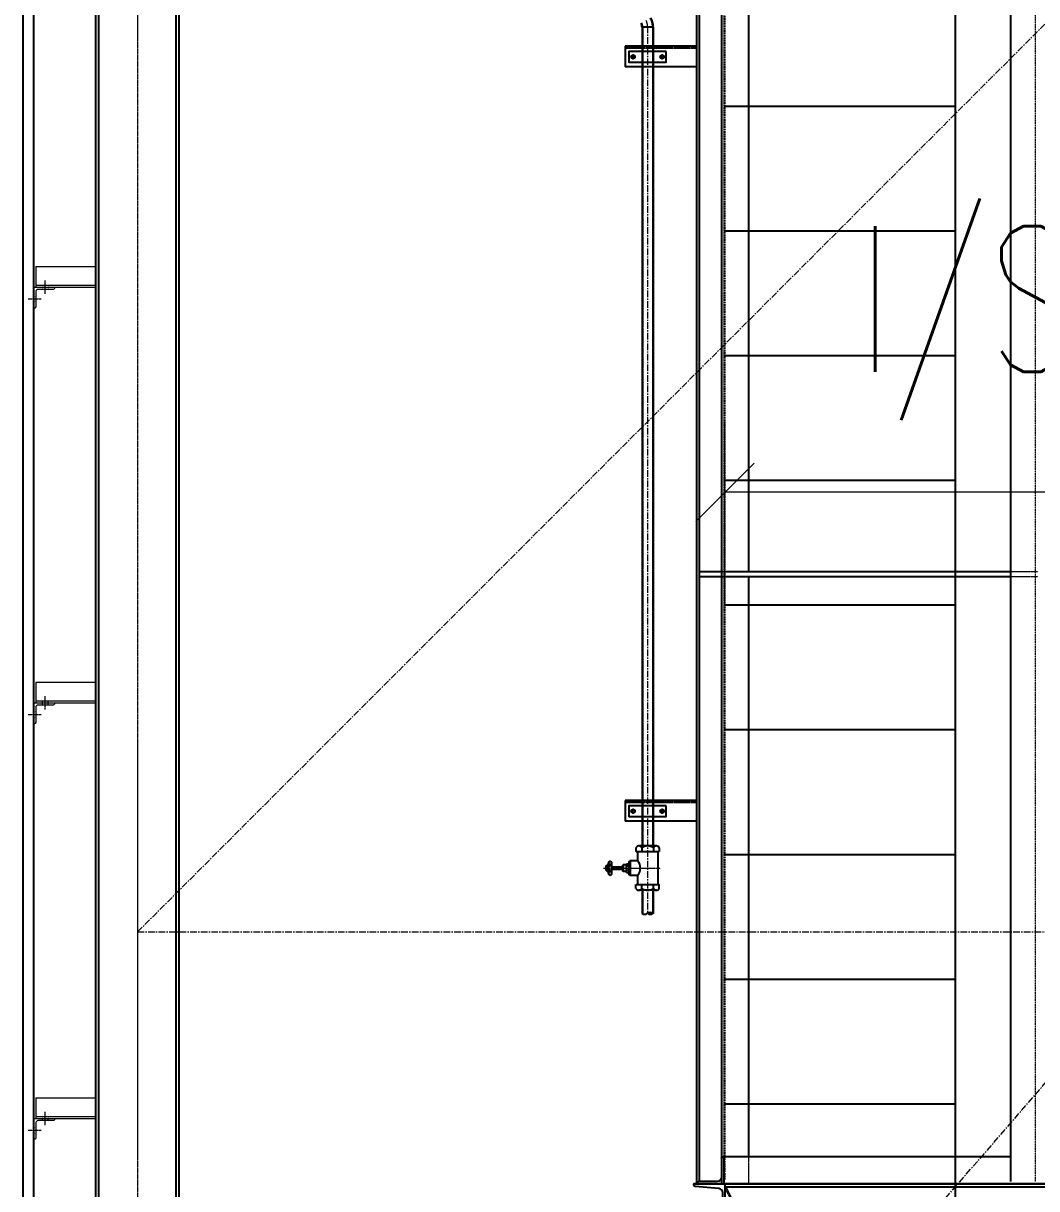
# Model space of a CAD drawing. Header units: millimetres. Extents: x -243837 to -5443, y 40 to 285140.
# Drawn here: x -193785 to -191345, y 131011 to 133816 of the extents above; entities that cross this region are included whole.
import ezdxf

# ---------------------------------------------------------------- set-up
doc = ezdxf.new("R2010")
doc.units = ezdxf.units.MM
for name, pattern in [('0', [0]), ('CENTER', [50.8, 31.75, -6.35, 6.35, -6.35]), ('CENTER2', [1.125, 0.75, -0.125, 0.125, -0.125]), ('HIDDEN', [0.375, 0.25, -0.125]), ('HIDDEN2', [0.1875, 0.125, -0.0625])]:
    doc.linetypes.add(name, pattern=pattern)
for name, color, linetype, lineweight in [('CEN', 1, 'CENTER', 9), ('Conitnuous', 7, 'Continuous', 25), ('HID', 2, 'HIDDEN', 5), ('kadyan', 143, 'Continuous', 13), ('R-OBJECT', 2, 'Continuous', 20)]:
    doc.layers.add(name, color=color, linetype=linetype, lineweight=lineweight)
doc.layers.add('DWG', color=7, linetype='Continuous')
doc.layers.add('LA', color=2, linetype='Continuous')
doc.styles.add('KA', font='romans.shx', dxfattribs={"width": 0.7})
doc.dimstyles.new('rakesh$0', dxfattribs={"dimscale": 160, "dimtxt": 2.5, "dimasz": 1, "dimexe": 0.8, "dimexo": 0.8, "dimgap": 1, "dimtad": 1, "dimdec": 0, "dimzin": 0, "dimdsep": 46, "dimtxsty": 'KA', "dimblk": 'OBLIQUE', "dimcen": 1.5, "dimclrd": 1, "dimclre": 1, "dimclrt": 2, "dimadec": 0, "dimazin": 0, "dimtfac": 1, "dimtdec": 0, "dimtmove": 0, "dimatfit": 2, "dimfxl": 1, "dimtolj": 1, "dimtzin": 0, "dimlwd": -1, "dimlwe": -1, "dimarcsym": 1})

# ---------------------------------------------------------------- blocks, each defined once
blk = doc.blocks.new('65X6')
at = {"color": 7}
for p, q in [((0, 65), (2, 65)), ((0, 65), (0, 0)), ((6, 61), (6, 16)), ((0, 0), (65, 0)), ((16, 6), (61, 6)), ((65, 2), (65, 0))]:
    blk.add_line(p, q, dxfattribs=at)
for centre, radius, start, end in [((2, 61), 4, 0, 90), ((16, 16), 10, 180, 270), ((61, 2), 4, 0, 90)]:
    blk.add_arc(centre, radius, start, end, dxfattribs=at)
blk = doc.blocks.new('A$C0F2A3972')
at = {"color": 7}
for p, q in [((-500.5, -1150), (-544.9, -1173)), ((-544.9, -1173), (-521.8, -1217.4)), ((-502.2, -1157.6), (-531.5, -1172.8)), ((500.5, -1150), (544.9, -1173)), ((502.2, -1157.6), (531.5, -1172.8)), ((544.9, -1173), (521.8, -1217.4)), ((-534, -1180.9), (-518.8, -1210.2)), ((534, -1180.9), (518.8, -1210.2)), ((-521, -1216.9), (-521.8, -1217.4)), ((521, -1216.9), (521.8, -1217.4))]:
    blk.add_line(p, q, dxfattribs=at)
for centre in [(0, -195), (-97.6, -214.4), (97.6, -214.4), (-180.3, -269.7), (180.3, -269.7), (-235.6, -352.4), (235.6, -352.4), (-255, -450), (255, -450), (-235.6, -547.6), (235.6, -547.6), (-180.3, -630.3), (180.3, -630.3), (-97.6, -685.6), (0, -705), (97.6, -685.6)]:
    blk.add_circle(centre, 7)
for centre, radius, start, end in [((-528.7, -1178.2), 6, 117.4246, 207.4246), ((-504.5, -1153.2), 5, 297.4246, 27.4246), ((504.5, -1153.2), 5, 152.5754, 242.5754), ((528.7, -1178.2), 6, 332.5754, 62.5754), ((-523.3, -1212.5), 5, 297.4246, 27.4246), ((523.3, -1212.5), 5, 152.5754, 242.5754)]:
    blk.add_arc(centre, radius, start, end, dxfattribs=at)
at = {"layer": 'CEN'}
for p, q in [((0, -1931.1), (0, 0)), ((0, -209), (0, -181)), ((-92.2, -227.3), (-102.9, -201.5)), ((92.2, -227.3), (102.9, -201.5)), ((-1155.4, -250), (-1137.8, -250)), ((-170.4, -279.6), (-190.2, -259.8)), ((170.4, -279.6), (190.2, -259.8)), ((-222.7, -357.8), (-248.5, -347.1)), ((222.7, -357.8), (248.5, -347.1)), ((-280, -450), (280, -450)), ((-241, -450), (-269, -450)), ((241, -450), (269, -450)), ((-222.7, -542.2), (-248.5, -552.9)), ((222.7, -542.2), (248.5, -552.9)), ((-170.4, -620.4), (-190.2, -640.2)), ((170.4, -620.4), (190.2, -640.2)), ((-1155.4, -650), (-1137.8, -650)), ((-92.2, -672.7), (-102.9, -698.5)), ((92.2, -672.7), (102.9, -698.5)), ((0, -691), (0, -719)), ((-412.6, -1475), (-383.3, -1459.8)), ((-379.5, -1598.7), (-259.6, -1536.4)), ((-297.2, -1696.8), (-267.9, -1681.6)), ((-157.5, -1934.2), (-157.5, -1921.3)), ((157.5, -1934.2), (157.5, -1921.3))]:
    blk.add_line(p, q, dxfattribs=at)
at = {"layer": 'CEN', "linetype": 'CENTER', "ltscale": 0.05}
for p, q in [((-1116.4, -50), (-1116.4, -100)), ((1116.4, -50), (1116.4, -100)), ((-1141.4, -75), (-1091.4, -75)), ((1141.4, -75), (1091.4, -75)), ((-806.4, -554.5), (-850.6, -577.6)), ((-817, -588.2), (-840.1, -543.9)), ((806.4, -554.5), (850.6, -577.6)), ((817, -588.2), (840.1, -543.9)), ((-593.2, -969.5), (-637.5, -992.6)), ((-603.8, -1003.2), (-626.9, -958.9)), ((593.2, -969.5), (637.5, -992.6)), ((603.8, -1003.2), (626.9, -958.9)), ((-390.7, -1418.2), (-413.8, -1373.9)), ((390.7, -1418.2), (413.8, -1373.9)), ((-380.1, -1384.5), (-424.3, -1407.6)), ((380.1, -1384.5), (424.3, -1407.6)), ((-177.5, -1833.2), (-200.6, -1788.9)), ((177.5, -1833.2), (200.6, -1788.9)), ((-166.9, -1799.5), (-211.2, -1822.6)), ((166.9, -1799.5), (211.2, -1822.6))]:
    blk.add_line(p, q, dxfattribs=at)
at = {"layer": 'CEN', "ltscale": 5}
blk.add_line((-1150, -450), (0, -450), dxfattribs=at)
at = {"layer": 'CEN'}
blk.add_circle((0, -450), 255, dxfattribs=at)
at = {"layer": 'DWG'}
for p, q in [((1072.5, 0), (-1161, 0)), ((-1086, 0), (1086, 0)), ((1086, -7.5), (-1086, -7.5)), ((-1086, -10), (-1082.8, -8.4)), ((1086, -10), (1082.8, -8.4)), ((1086, -142.5), (-1086, -142.5)), ((-1086, -150), (1086, -150)), ((-1070.3, -150), (-544.9, -1173)), ((-1020.8, -150), (-505.8, -1152.8)), ((-1014.1, -150), (-125, -1881.1)), ((-22, -150), (-22, -1150)), ((28, -150), (28, -1150)), ((1014.1, -150), (125, -1881.1)), ((1020.8, -150), (505.8, -1152.8)), ((1070.3, -150), (544.9, -1173)), ((-1150, -675), (-1150, -225)), ((-1150, -225), (-1144, -225)), ((-1144, -675), (-1144, -225)), ((-817.9, -532.3), (-862.2, -555.4)), ((817.9, -532.3), (862.2, -555.4)), ((-862.2, -555.4), (-839.1, -599.7)), ((862.2, -555.4), (839.1, -599.7)), ((-794.7, -576.6), (-839.1, -599.7)), ((794.7, -576.6), (839.1, -599.7)), ((-1150, -630), (-713.6, -630)), ((-604.7, -947.3), (-649, -970.4)), ((604.7, -947.3), (649, -970.4)), ((-649, -970.4), (-625.9, -1014.7)), ((649, -970.4), (625.9, -1014.7)), ((-581.6, -991.6), (-625.9, -1014.7)), ((581.6, -991.6), (625.9, -1014.7)), ((-500.5, -1150), (500.5, -1150)), ((-500.5, -1150), (-500.5, -1200)), ((-500, -1150.9), (-500.5, -1150)), ((465.9, -1150), (-453.4, -1150)), ((500, -1150.9), (500.5, -1150)), ((500.5, -1150), (500.5, -1200)), ((500.5, -1200), (-500.5, -1200)), ((-391.6, -1362.3), (-435.9, -1385.4)), ((391.6, -1362.3), (435.9, -1385.4)), ((-435.9, -1385.4), (-412.8, -1429.7)), ((435.9, -1385.4), (412.8, -1429.7)), ((-368.4, -1406.6), (-412.8, -1429.7)), ((368.4, -1406.6), (412.8, -1429.7)), ((-414.8, -1448), (-404.2, -1442.5)), ((-276.3, -1714.1), (-414.8, -1448)), ((-271, -1711.4), (-409.5, -1445.2)), ((-265.7, -1708.6), (-404.2, -1442.5)), ((-343.9, -1456.2), (-346, -1462.9)), ((-385.7, -1478), (-379, -1480.1)), ((-383.4, -1482.4), (-341.6, -1460.6)), ((-341.6, -1460.6), (-244.6, -1646.9)), ((-286.5, -1668.7), (-244.6, -1646.9)), ((-242.3, -1651.4), (-249.1, -1649.2)), ((-284.2, -1673.1), (-282, -1666.4)), ((-276.3, -1714.1), (-265.7, -1708.6)), ((-178.4, -1777.3), (-222.8, -1800.4)), ((178.4, -1777.3), (222.8, -1800.4)), ((-222.8, -1800.4), (-199.6, -1844.7)), ((-155.3, -1821.6), (-199.6, -1844.7)), ((155.3, -1821.6), (199.6, -1844.7)), ((222.8, -1800.4), (199.6, -1844.7)), ((-125, -1881.1), (125, -1881.1)), ((-125, -1881.1), (-125, -1931.1)), ((-125, -1881.1), (-125, -1931.1)), ((125, -1881.1), (-100, -1881.1)), ((125, -1881.1), (125, -1931.1)), ((125, -1881.1), (125, -1931.1)), ((180, -1925.1), (-180, -1925.1)), ((-180, -1931.1), (-180, -1925.1)), ((180, -1931.1), (-180, -1931.1)), ((-172, -1925.1), (150, -1925.1)), ((-172, -1931.1), (150, -1931.1)), ((180, -1931.1), (180, -1925.1))]:
    blk.add_line(p, q, dxfattribs=at)
for points in [[(-1161, -147.7, -0.388879), (-1157.3, -143.7), (-1100.5, -138.8, 0.388879), (-1091.4, -128.8), (-1091.4, -21.2, 0.388879), (-1100.5, -11.2), (-1157.3, -6.3, -0.388879), (-1161, -2.3), (-1161, 0), (-1086, 0), (-1086, -150), (-1161, -150)], [(1161, -147.7, 0.388879), (1157.3, -143.7), (1100.5, -138.8, -0.388879), (1091.4, -128.8), (1091.4, -21.2, -0.388879), (1100.5, -11.2), (1157.3, -6.3, 0.388879), (1161, -2.3), (1161, 0), (1086, 0), (1086, -150), (1161, -150)]]:
    blk.add_lwpolyline(points, format="xyb", close=True, dxfattribs=at)
for points in [[(-1141.4, -100), (-1091.4, -100), (-1091.4, -50), (-1141.4, -50)], [(1141.4, -100), (1091.4, -100), (1091.4, -50), (1141.4, -50)]]:
    blk.add_lwpolyline(points, close=True, dxfattribs=at)
for centre in [(-1116.4, -75), (1116.4, -75), (-828.5, -566), (828.5, -566), (-615.3, -981), (615.3, -981), (-402.2, -1396), (402.2, -1396), (-189, -1811), (189, -1811)]:
    blk.add_circle(centre, 7, dxfattribs=at)
for points in [[(-343.9, -1456.2), (-341.6, -1460.6), (-346, -1462.9)], [(-385.7, -1478), (-383.4, -1482.4), (-379, -1480.1)], [(-242.3, -1651.4), (-244.6, -1646.9), (-249.1, -1649.2)], [(-284.2, -1673.1), (-286.5, -1668.7), (-282, -1666.4)]]:
    blk.add_solid(points, dxfattribs=at)
at = {"layer": 'HID'}
for p, q in [((-1086, -10), (-1014.1, -150)), ((1086, -10), (1014.1, -150)), ((22, -150), (22, -1150)), ((-1150, -243), (-1144, -243)), ((-1150, -257), (-1144, -257)), ((-322, -508.8), (-322, -508.9)), ((-1150, -643), (-1144, -643)), ((-1150, -657), (-1144, -657)), ((-1150, -675), (-1144, -675)), ((500.5, -1156), (-500.5, -1156)), ((-406, -1464.9), (-395.4, -1459.3)), ((-400.5, -1475.5), (-389.9, -1470)), ((-391.7, -1492.4), (-336, -1463.4)), ((-299.4, -1669.8), (-244.6, -1641.3)), ((-290.7, -1686.6), (-280, -1681.1)), ((-285.1, -1697.3), (-274.5, -1691.7)), ((-121.6, -1881.1), (-121.6, -1931.1)), ((121.8, -1881.1), (121.8, -1931.1)), ((-164.5, -1931.1), (-164.5, -1925.1)), ((-150.5, -1931.1), (-150.5, -1925.1)), ((150.5, -1931.1), (150.5, -1925.1)), ((164.5, -1931.1), (164.5, -1925.1))]:
    blk.add_line(p, q, dxfattribs=at)
at = {"layer": 'HID', "color": 3, "linetype": 'HIDDEN', "ltscale": 300}
for p, q in [((-1082.8, -8.4), (-121.1, -1880.9)), ((1082.8, -8.4), (121.1, -1880.9)), ((-1150, -270), (-350, -270)), ((-1150, -275), (-350, -275)), ((-353.2, -275), (-353.2, -451.4)), ((-350, -270), (-350, -450)), ((-350, -450), (-713.6, -630)), ((-1150, -625), (-704.1, -625))]:
    blk.add_line(p, q, dxfattribs=at)
for radius in [280, 230]:
    blk.add_circle((0, -450), radius, dxfattribs=at)
blk = doc.blocks.new('A$C079E31C2')
at = {"color": 7}
for p, q in [((402.2, 3440.2, -20.5), (402.2, 3431, -20.5)), ((451.4, 3444.7, -20.5), (409.4, 3444.7, -20.5)), ((416.4, 3440.4, -20.5), (416.4, 3431, -20.5)), ((444.4, 3440.4, -20.5), (444.4, 3431, -20.5)), ((458.5, 3440.4, -20.5), (458.5, 3431, -20.5)), ((331, 3385.5, -20.5), (331, 3397.3, -20.5)), ((331, 3397.3, -20.5), (334.6, 3397.3, -20.5)), ((331, 3394.3, -20.5), (334.6, 3394.3, -20.5)), ((334.6, 3385.5, -20.5), (334.6, 3397.3, -20.5)), ((336.6, 3378.8, -20.5), (336.6, 3404, -20.5)), ((339.2, 3399.8, -20.5), (341.4, 3399.8, -20.5)), ((339.3, 3408.3, -20.5), (341.4, 3408.3, -20.5)), ((343.9, 3378.8, -20.5), (343.9, 3404, -20.5)), ((368.2, 3386.7, -20.5), (368.2, 3396.1, -20.5)), ((368.2, 3396.1, -20.5), (371, 3396.1, -20.5)), ((368.2, 3393.7, -20.5), (371, 3393.7, -20.5)), ((371, 3386.7, -20.5), (371, 3396.1, -20.5)), ((379.4, 3380.8, -20.5), (379.4, 3402, -20.5)), ((379.4, 3402, -20.5), (385.8, 3402, -20.5)), ((379.4, 3396.6, -20.5), (385.8, 3396.6, -20.5)), ((385.8, 3380.8, -20.5), (385.8, 3402, -20.5)), ((331, 3388.5, -20.5), (334.6, 3388.5, -20.5)), ((331, 3385.5, -20.5), (334.6, 3385.5, -20.5)), ((339.2, 3383, -20.5), (341.4, 3383, -20.5)), ((339.2, 3374.6, -20.5), (341.4, 3374.6, -20.5)), ((368.2, 3389.1, -20.5), (371, 3389.1, -20.5)), ((368.2, 3386.7, -20.5), (371, 3386.7, -20.5)), ((379.4, 3386.1, -20.5), (385.8, 3386.1, -20.5)), ((379.4, 3380.8, -20.5), (385.8, 3380.8, -20.5)), ((402.2, 3342.6, -20.5), (402.2, 3351.8, -20.5)), ((451.4, 3338.1, -20.5), (409.4, 3338.1, -20.5)), ((416.4, 3342.4, -20.5), (416.4, 3351.8, -20.5)), ((444.4, 3342.4, -20.5), (444.4, 3351.8, -20.5)), ((458.5, 3342.4, -20.5), (458.5, 3351.8, -20.5))]:
    blk.add_line(p, q, dxfattribs=at)
for p, q in [((402.7, 3431, -20.5), (458.1, 3431, -20.5)), ((402.7, 3431, -20.5), (458.1, 3431, -20.5)), ((402.7, 3431, -20.5), (402.7, 3431, -20.5)), ((406.2, 3431, -20.5), (406.2, 3409, -20.5)), ((454.6, 3431, -20.5), (454.6, 3351.8, -20.5)), ((334.7, 3400.2, -20.5), (336.6, 3402.2, -20.5)), ((334.7, 3382.6, -20.5), (334.7, 3400.2, -20.5)), ((336.6, 3381.6, -20.5), (336.6, 3401.2, -20.5)), ((343.9, 3394.3, -20.5), (368.2, 3394.3, -20.5)), ((371.1, 3398.4, -20.5), (371.9, 3399.2, -20.5)), ((371.1, 3384.4, -20.5), (371.1, 3398.4, -20.5)), ((379.4, 3399.2, -20.5), (371.9, 3399.2, -20.5)), ((372.7, 3383.6, -20.5), (372.7, 3399.2, -20.5)), ((386, 3407.2, -20.5), (387.7, 3409, -20.5)), ((386, 3375.5, -20.5), (386, 3407.2, -20.5)), ((406.2, 3409, -20.5), (387.8, 3409, -20.5)), ((389.5, 3373.8, -20.5), (389.5, 3409, -20.5)), ((336.6, 3380.6, -20.5), (334.7, 3382.6, -20.5)), ((343.9, 3388.5, -20.5), (368.2, 3388.5, -20.5)), ((371.9, 3383.6, -20.5), (371.1, 3384.4, -20.5)), ((379.4, 3383.6, -20.5), (371.9, 3383.6, -20.5)), ((387.7, 3373.8, -20.5), (386, 3375.5, -20.5)), ((406.2, 3373.8, -20.5), (387.7, 3373.8, -20.5)), ((406.2, 3373.8, -20.5), (406.2, 3351.8, -20.5)), ((402.7, 3351.8, -20.5), (458.1, 3351.8, -20.5)), ((402.7, 3351.8, -20.5), (458.1, 3351.8, -20.5)), ((402.7, 3351.8, -20.5), (402.7, 3351.8, -20.5))]:
    blk.add_line(p, q)
for centre, radius, start, end in [((409.4, 3436.7, -20.5), 7.97, 28.0725, 153.764), ((430.4, 3419.3, -20.5), 25.3, 56.4703, 123.5297), ((451.4, 3436.7, -20.5), 7.97, 28.0725, 151.9275), ((341.4, 3404, -20.5), 4.78, 116.236, 241.9275), ((351.8, 3391.4, -20.5), 15.2, 146.4703, 213.5297), ((339.2, 3404, -20.5), 4.78, 298.0725, 63.764), ((328.7, 3391.4, -20.5), 15.2, 326.4703, 33.5297), ((341.4, 3378.8, -20.5), 4.78, 118.0725, 241.9275), ((339.2, 3378.8, -20.5), 4.78, 298.0725, 61.9275), ((409.4, 3346.1, -20.5), 7.97, 206.236, 331.9275), ((430.4, 3363.5, -20.5), 25.3, 236.4703, 303.5297), ((451.4, 3346.1, -20.5), 7.97, 208.0725, 331.9275)]:
    blk.add_arc(centre, radius, start, end, dxfattribs=at)
blk.add_arc((387.7, 3391.4, -20.5), 25.5, 316.3972, 43.6028)
at = {"layer": 'CEN', "ltscale": 0.5}
blk.add_line((430.4, 5415.8, -20.5), (430.4, 3282.6, -20.5), dxfattribs=at)
at = {"layer": 'CEN', "color": 1, "ltscale": 0.02}
for p, q in [((401.7, 5343.6, -20.5), (389.2, 5343.6, -20.5)), ((395.4, 5337.3, -20.5), (395.4, 5349.8, -20.5)), ((471.7, 5343.6, -20.5), (459.2, 5343.6, -20.5)), ((465.4, 5337.3, -20.5), (465.4, 5349.8, -20.5)), ((395.4, 3522.3, -20.5), (395.4, 3534.8, -20.5)), ((465.4, 3522.3, -20.5), (465.4, 3534.8, -20.5)), ((401.6, 3528.6, -20.5), (389.1, 3528.6, -20.5)), ((471.6, 3528.6, -20.5), (459.1, 3528.6, -20.5))]:
    blk.add_line(p, q, dxfattribs=at)
at = {"layer": 'CEN', "linetype": 'CENTER2'}
blk.add_line((324.1, 3391.4, -20.5), (461.3, 3391.4, -20.5), dxfattribs=at)
at = {"layer": 'CEN'}
blk.add_arc((400.4, 5415.8, -20.5), 30, 0, 30, dxfattribs=at)
at = {"layer": 'DWG'}
for p, q in [((549, 2633.4, -20.5), (549, 6087.4, -20.5)), ((555, 2637.4, -20.5), (555, 6086.4, -20.5)), ((608, 5516.4, -20.5), (608, 2631.4, -20.5)), ((673, 5516.4, -20.5), (673, 4104.9, -20.5)), ((1305, 2637.4, -20.5), (1305, 5516.4, -20.5)), ((416.9, 5415.8, -20.5), (416.9, 3444.7, -20.5)), ((416.9, 5415.8, -20.5), (443.9, 5415.8, -20.5)), ((443.9, 5415.8, -20.5), (443.9, 3444.7, -20.5)), ((549, 5369.4, -20.5), (376.1, 5369.4, -20.5)), ((376.1, 5369.4, -20.5), (376.1, 5319.4, -20.5)), ((549, 5319.4, -20.5), (376.1, 5319.4, -20.5)), ((549, 4092.9, -20.5), (549, 4104.9, -20.5)), ((555, 4104.9, -20.5), (608, 4104.9, -20.5)), ((608, 4104.9, -20.5), (1305, 4104.9, -20.5)), ((555, 4092.9, -20.5), (608, 4092.9, -20.5)), ((608, 4092.9, -20.5), (1305, 4092.9, -20.5)), ((673, 4092.9, -20.5), (673, 2696.4, -20.5)), ((549, 3554.4, -20.5), (376.1, 3554.4, -20.5)), ((376.1, 3554.4, -20.5), (376.1, 3504.4, -20.5)), ((549, 3504.4, -20.5), (376.1, 3504.4, -20.5)), ((416.9, 3338.1, -20.5), (416.9, 3282.5, -20.5)), ((443.9, 3338.1, -20.5), (443.9, 3282.5, -20.5)), ((1305, 2696.4, -20.5), (614, 2696.4, -20.5))]:
    blk.add_line(p, q, dxfattribs=at)
at = {"layer": 'DWG', "color": 2, "linetype": 'HIDDEN', "ltscale": 0.5}
for p, q in [((549, 5364.4, -20.5), (376.1, 5364.4, -20.5)), ((549, 3549.4, -20.5), (376.1, 3549.4, -20.5))]:
    blk.add_line(p, q, dxfattribs=at)
at = {"layer": 'DWG', "ltscale": 0.5}
for p, q in [((549, 5319.4, -20.5), (549, 5369.4, -20.5)), ((549, 3504.4, -20.5), (549, 3554.4, -20.5))]:
    blk.add_line(p, q, dxfattribs=at)
at = {"layer": 'DWG', "elevation": -20.5}
for points in [[(475.4, 5356.5), (385.4, 5356.5), (385.4, 5330.7), (475.4, 5330.7)], [(475.4, 3541.4), (385.4, 3541.4), (385.4, 3515.7), (475.4, 3515.7)]]:
    blk.add_lwpolyline(points, close=True, dxfattribs=at)
at = {"layer": 'DWG'}
for centre in [(395.4, 5343.6, -20.5), (465.4, 5343.6, -20.5), (395.4, 3528.6, -20.5), (465.4, 3528.6, -20.5)]:
    blk.add_circle(centre, 4.5, dxfattribs=at)
for centre, radius, start, end in [((400.4, 5415.8, -20.5), 16.5, 0, 30), ((400.4, 5415.8, -20.5), 43.5, 0, 30), ((423.6, 3292, -20.5), 11.6, 234.389, 305.611), ((437.1, 3273.1, -20.5), 11.6, 54.389, 125.611), ((437.1, 3292, -20.5), 11.6, 234.389, 305.611)]:
    blk.add_arc(centre, radius, start, end, dxfattribs=at)
at = {"layer": 'HID'}
for p, q in [((614, 6111.4, -20.5), (614, 2631.4, -20.5)), ((616.5, 5556.4, -20.5), (616.5, 2696.4, -20.5)), ((1364, 2637.4, -20.5), (1364, 5560.4, -20.5)), ((616.5, 2696.4, -20.5), (616.5, 2641.4, -20.5))]:
    blk.add_line(p, q, dxfattribs=at)
at = {"layer": 'HID', "ltscale": 0.5}
for p, q in [((418.9, 5415.8, -20.5), (418.9, 3444.7, -20.5)), ((441.9, 5415.8, -20.5), (441.9, 3444.7, -20.5)), ((418.9, 3338.1, -20.5), (418.9, 3281.4, -20.5)), ((441.9, 3338.1, -20.5), (441.9, 3283.7, -20.5))]:
    blk.add_line(p, q, dxfattribs=at)
at = {"layer": 'HID', "linetype": 'HIDDEN2'}
for p, q in [((1305, 4104.9, -20.5), (1370, 4104.9, -20.5)), ((1305, 4092.9, -20.5), (1370, 4092.9, -20.5)), ((673, 2696.4, -20.5), (673, 2631.4, -20.5))]:
    blk.add_line(p, q, dxfattribs=at)
at = {"layer": 'HID'}
for radius in [18.5, 41.5]:
    blk.add_arc((400.4, 5415.8, -20.5), radius, 0, 30, dxfattribs=at)
at = {"layer": 'LA', "color": 3, "linetype": '0'}
for p, q in [((1170.5, 7213.4, -20.5), (1170.5, 150.3, -20.5)), ((1170.5, 5223.7, -20.5), (614.5, 5223.7, -20.5)), ((1170.5, 4923.7, -20.5), (614.5, 4923.7, -20.5)), ((1170.5, 4623.7, -20.5), (614.5, 4623.7, -20.5)), ((1170.5, 4323.7, -20.5), (614.5, 4323.7, -20.5)), ((1170.5, 4023.7, -20.5), (614.5, 4023.7, -20.5)), ((1170.5, 3723.7, -20.5), (614.5, 3723.7, -20.5)), ((1170.5, 3423.7, -20.5), (614.5, 3423.7, -20.5)), ((1170.5, 3123.7, -20.5), (614.5, 3123.7, -20.5)), ((1170.5, 2823.7, -20.5), (614.5, 2823.7, -20.5))]:
    blk.add_line(p, q, dxfattribs=at)
at = {"ltscale": 0.5}
blk.add_blockref('A$C0F2A3972', (1702.5, 2631.4, -20.5), dxfattribs=at)
at = {"layer": 'DWG', "xscale": -1}
blk.add_blockref('65X6', (614, 2631.4, -20.5), dxfattribs=at)
blk = doc.blocks.new('A$C186F1871')
at = {"color": 7, "linetype": 'ByBlock', "lineweight": 9}
for p, q in [((544.4, 4688.5), (689.4, 4688.5)), ((544.4, 4688.5), (544.4, 4638.5)), ((544.4, 4643.5), (689.4, 4643.5)), ((544.4, 4638.5), (689.4, 4638.5)), ((544.4, 3688.5), (689.4, 3688.5)), ((544.4, 3688.5), (544.4, 3638.5)), ((544.4, 3688.5), (689.4, 3688.5)), ((544.4, 3688.5), (544.4, 3638.5)), ((544.4, 3643.5), (689.4, 3643.5)), ((544.4, 3643.5), (689.4, 3643.5)), ((544.4, 3638.5), (689.4, 3638.5)), ((544.4, 3638.5), (689.4, 3638.5)), ((544.4, 2688.5), (689.4, 2688.5)), ((544.4, 2688.5), (544.4, 2638.5)), ((544.4, 2688.5), (689.4, 2688.5)), ((544.4, 2688.5), (544.4, 2638.5)), ((544.4, 2643.5), (689.4, 2643.5)), ((544.4, 2643.5), (689.4, 2643.5)), ((544.4, 2638.5), (689.4, 2638.5)), ((544.4, 2638.5), (689.4, 2638.5))]:
    blk.add_line(p, q, dxfattribs=at)
for points in [[(539.4, 4638.5), (589.4, 4638.5), (589.4, 4636.5, -0.414214), (586.4, 4633.5), (550.4, 4633.5, 0.414214), (544.4, 4627.5), (544.4, 4591.5, -0.414214), (541.4, 4588.5), (539.4, 4588.5)], [(539.4, 3638.5), (589.4, 3638.5), (589.4, 3636.5, -0.414214), (586.4, 3633.5), (550.4, 3633.5, 0.414214), (544.4, 3627.5), (544.4, 3591.5, -0.414214), (541.4, 3588.5), (539.4, 3588.5)], [(539.4, 3638.5), (589.4, 3638.5), (589.4, 3636.5, -0.414214), (586.4, 3633.5), (550.4, 3633.5, 0.414214), (544.4, 3627.5), (544.4, 3591.5, -0.414214), (541.4, 3588.5), (539.4, 3588.5)], [(539.4, 2638.5), (589.4, 2638.5), (589.4, 2636.5, -0.414214), (586.4, 2633.5), (550.4, 2633.5, 0.414214), (544.4, 2627.5), (544.4, 2591.5, -0.414214), (541.4, 2588.5), (539.4, 2588.5)], [(539.4, 2638.5), (589.4, 2638.5), (589.4, 2636.5, -0.414214), (586.4, 2633.5), (550.4, 2633.5, 0.414214), (544.4, 2627.5), (544.4, 2591.5, -0.414214), (541.4, 2588.5), (539.4, 2588.5)]]:
    blk.add_lwpolyline(points, format="xyb", close=True, dxfattribs=at)
at = {"layer": 'Conitnuous', "color": 6}
for p, q in [((514.4, 1407.3), (514.4, 8695.6, 139.3)), ((539.4, 1408), (539.4, 8695.6, 139.3))]:
    blk.add_line(p, q, dxfattribs=at)
at = {"layer": 'Conitnuous'}
for p, q in [((689.4, 216), (689.4, 8667.6, 139.3)), ((696.4, 216), (696.4, 8667.6, 139.3)), ((882.4, 216), (882.4, 8667.6, 139.3)), ((889.4, 216), (889.4, 8667.6, 139.3))]:
    blk.add_line(p, q, dxfattribs=at)
at = {"layer": 'kadyan', "color": 1, "linetype": 'CENTER', "lineweight": 9, "ltscale": 0.1}
for p, q in [((789.4, 8677.6, 139.3), (789.4, 0)), ((567.4, 4622.6), (567.4, 4654.5)), ((526.5, 4610.5), (557.6, 4610.5)), ((567.4, 3622.6), (567.4, 3654.5)), ((567.4, 3622.6), (567.4, 3654.5)), ((526.5, 3610.5), (557.6, 3610.5)), ((526.5, 3610.5), (557.6, 3610.5)), ((567.4, 2622.6), (567.4, 2654.5)), ((567.4, 2622.6), (567.4, 2654.5)), ((526.5, 2610.5), (557.6, 2610.5)), ((526.5, 2610.5), (557.6, 2610.5))]:
    blk.add_line(p, q, dxfattribs=at)
at = {"layer": 'kadyan', "color": 1, "linetype": 'CENTER', "lineweight": 9, "ltscale": 0.5}
for p, q in [((789.4, 3087.5), (3289.4, 5587.5)), ((789.4, 3087.5), (5789.4, 3087.5)), ((789.4, 200), (3289.4, 3087.5))]:
    blk.add_line(p, q, dxfattribs=at)
at = {"layer": 'kadyan', "color": 2, "linetype": 'HIDDEN', "lineweight": 9, "ltscale": 0.1}
for p, q in [((560.4, 4633.5), (560.4, 4643.5)), ((574.4, 4633.5), (574.4, 4643.5)), ((539.4, 4617.5), (544.4, 4617.5)), ((539.4, 4603.5), (544.4, 4603.5)), ((539.4, 3617.5), (544.4, 3617.5)), ((539.4, 3617.5), (544.4, 3617.5)), ((560.4, 3633.5), (560.4, 3643.5)), ((560.4, 3633.5), (560.4, 3643.5)), ((574.4, 3633.5), (574.4, 3643.5)), ((574.4, 3633.5), (574.4, 3643.5)), ((539.4, 3603.5), (544.4, 3603.5)), ((539.4, 3603.5), (544.4, 3603.5)), ((560.4, 2633.5), (560.4, 2643.5)), ((560.4, 2633.5), (560.4, 2643.5)), ((574.4, 2633.5), (574.4, 2643.5)), ((574.4, 2633.5), (574.4, 2643.5)), ((539.4, 2617.5), (544.4, 2617.5)), ((539.4, 2617.5), (544.4, 2617.5)), ((539.4, 2603.5), (544.4, 2603.5)), ((539.4, 2603.5), (544.4, 2603.5))]:
    blk.add_line(p, q, dxfattribs=at)
blk = doc.blocks.new('_Oblique')
at = {"color": 0, "linetype": 'ByBlock', "lineweight": -2}
blk.add_line((-0.5, -0.5), (0.5, 0.5), dxfattribs=at)
blk = doc.blocks.new('*D1045')
at = {"layer": 'DEFPOINTS', "color": 0, "ltscale": 10, "transparency": 16777216}
for p in [(-192095.9, 132687), (-192095.9, 132303.4, 139.3), (-189923.9, 132303.4, 139.3)]:
    blk.add_point(p, dxfattribs=at)
at = {"layer": 'R-OBJECT', "color": 1, "ltscale": 10, "transparency": 16777216}
for p, q in [((-192095.9, 132415.4), (-192095.9, 132855)), ((-189923.9, 132415.4), (-189923.9, 132855)), ((-189923.9, 132687), (-192095.9, 132687))]:
    blk.add_line(p, q, dxfattribs=at)
at = {"layer": 'R-OBJECT', "color": 1, "ltscale": 10, "transparency": 16777216, "xscale": 140, "yscale": 140, "zscale": 140, "rotation": 180}
blk.add_blockref('_Oblique', (-192095.9, 132687), dxfattribs=at)
at = {"layer": 'R-OBJECT', "color": 1, "ltscale": 10, "transparency": 16777216, "xscale": 140, "yscale": 140, "zscale": 140}
blk.add_blockref('_Oblique', (-189923.9, 132687), dxfattribs=at)
at = {"layer": 'R-OBJECT', "color": 2, "ltscale": 10, "transparency": 16777216, "insert": (-191009.9, 133093.7), "char_height": 350, "attachment_point": 5, "style": 'KA'}
blk.add_mtext('\\A1;I/S 2172', dxfattribs=at)

msp = doc.modelspace()

# ---------------------------------------------------------------- block references
at = {"ltscale": 10}
msp.add_blockref('A$C079E31C2', (-192712.44, 128391.47, 159.78), dxfattribs=at)
at = {"layer": 'R-OBJECT', "ltscale": 10}
msp.add_blockref('A$C186F1871', (-194299.33, 128541.78), dxfattribs=at)

# ---------------------------------------------------------------- dimensions: what is measured, and where the dimension line sits
dim = msp.add_linear_dim(base=(-192095.94, 132687.01), p1=(-189923.94, 132303.43, 139.29), p2=(-192095.94, 132303.43, 139.29), text='I/S <>', dimstyle='rakesh$0', override={"dimscale": 140, "dimexe": 1.2, "dimfxl": 0.18}, dxfattribs=at)
dim.commit()
dim.dimension.update_dxf_attribs({"geometry": '*D1045', "text_midpoint": (-191009.94, 132687.01), "dimtype": 160})

doc.saveas('drawing.dxf')
